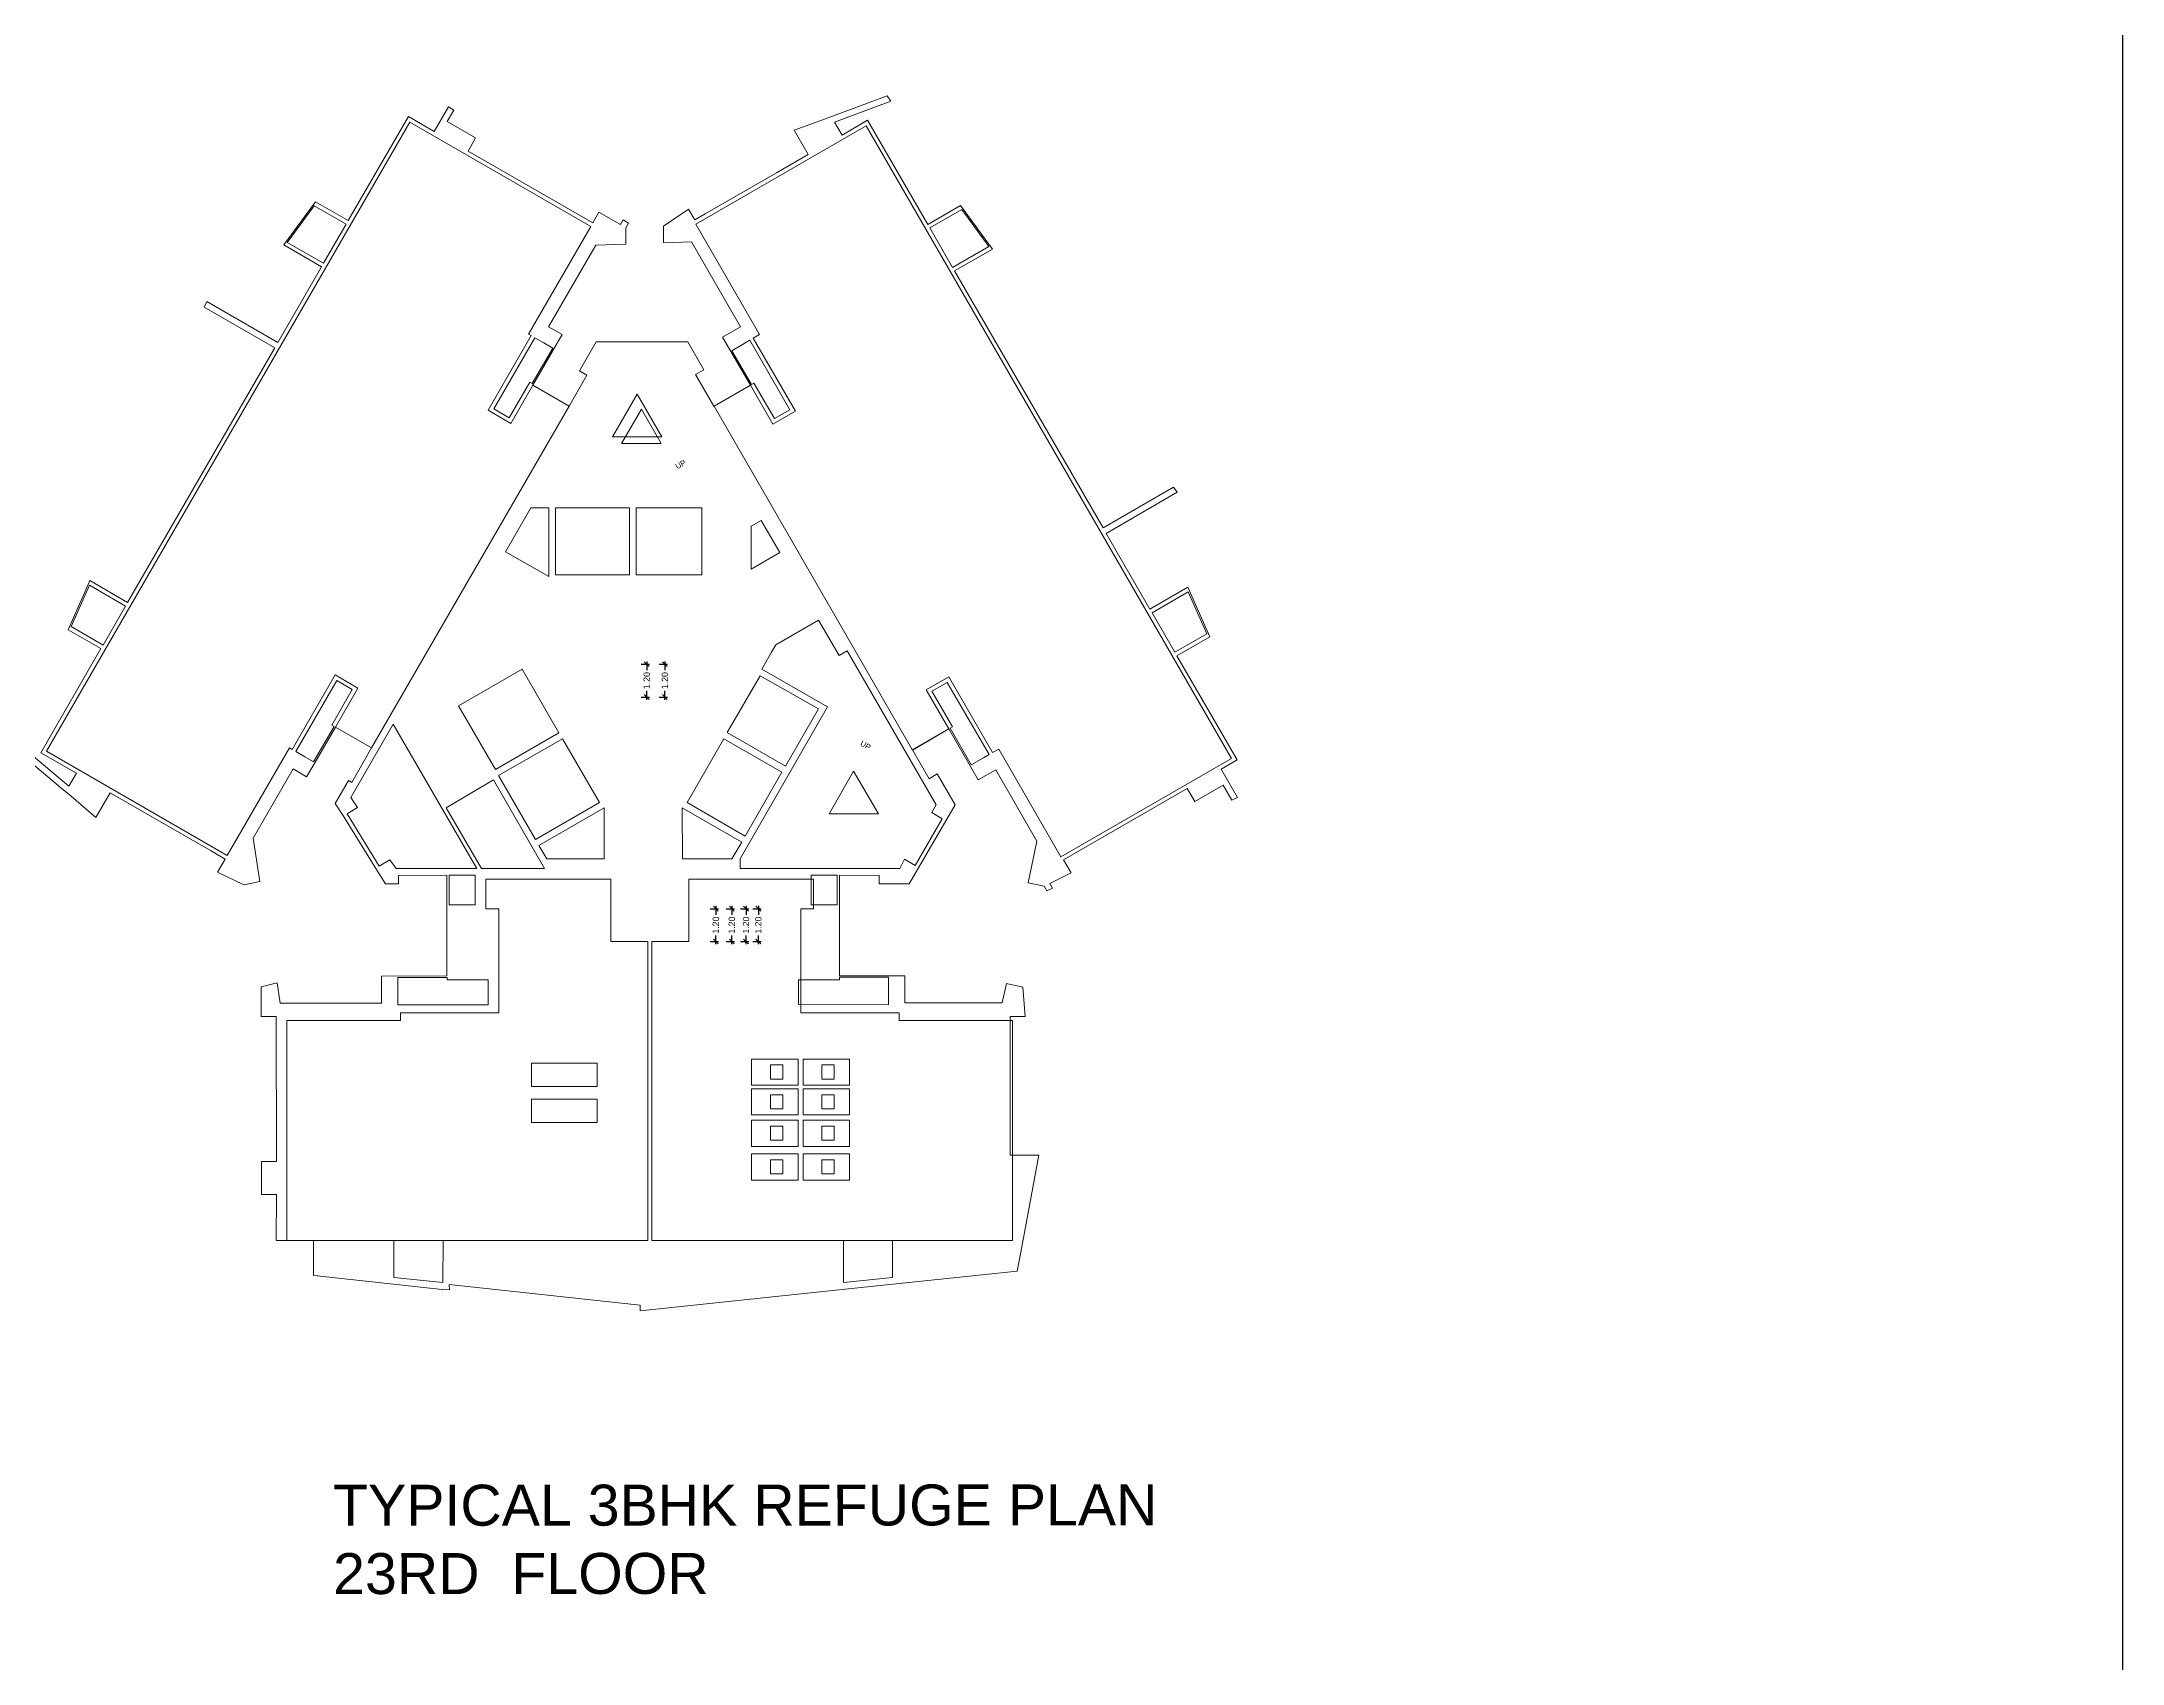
# Model space of a CAD drawing. Header units: metres. Extents: x 256329 to 886268, y -249371 to 355.
# Drawn here: x 281943.4 to 282019.5, y -414.4 to -355.1 of the extents above; entities that cross this region are included whole.
import ezdxf

# ---------------------------------------------------------------- set-up
doc = ezdxf.new("R2010")
doc.units = ezdxf.units.M
doc.header["$MEASUREMENT"] = 0
doc.header["$PDMODE"] = 35
doc.linetypes.add('CONTINOUS', pattern=[0])
doc.layers.get('0').update_dxf_attribs({"lineweight": 18})
doc.layers.get('Defpoints').update_dxf_attribs({"lineweight": 20})
doc.layers.add('A_TEXT', color=4, linetype='Continuous', lineweight=0, transparency=0.3)
for name, color, linetype, lineweight in [('BLK_1_FLR_28_BATH', 7, 'Continuous', 0), ('BLK_1_FLR_28_EXIT_WIDTH_DOOR', 7, 'Continuous', 0), ('BLK_1_FLR_28_LIFT_10', 7, 'Continuous', 0), ('BLK_1_FLR_28_LIFT_11', 7, 'Continuous', 0), ('BLK_1_FLR_28_LIFT_12', 7, 'Continuous', 0), ('BLK_1_FLR_28_LIFT_7', 7, 'Continuous', 0), ('BLK_1_FLR_28_LIFT_8', 7, 'Continuous', 0), ('BLK_1_FLR_28_LIFT_9', 7, 'Continuous', 0), ('BLK_1_FLR_28_UNITFA', 7, 'Continuous', 0)]:
    doc.layers.add(name, color=color, linetype=linetype, lineweight=lineweight)
for name, color, linetype in [('BLK_1_FLR_28_BLT_UP_AREA', 25, 'Continuous'), ('BLK_1_FLR_28_BLT_UP_AREA_DEDUCT', 25, 'Continuous'), ('BLK_1_FLR_28_CARPET_AREA', 25, 'Continuous'), ('BLK_1_FLR_28_FAR_AREA_DEDUCT', 7, 'Continuous'), ('BLK_1_FLR_28_WATER_CLOSET', 2, 'Continuous')]:
    doc.layers.add(name, color=color, linetype=linetype)
doc.layers.add('BLK_1_FLR_28_EXIT_WIDTH_STAIR', color=7, linetype='Continuous', plot=False)
doc.layers.add('SPA COMMENT', color=7, linetype='Continuous', true_color=0xeb0505)
doc.styles.add('Arial', font='arial.ttf')
doc.styles.get("Standard").update_dxf_attribs({"font": 'arial.ttf'})
doc.dimstyles.new('METRIC DIM', dxfattribs={"dimtxt": 0.23, "dimasz": 0.18, "dimexe": 0.1, "dimexo": 0.1, "dimgap": 0.09, "dimtad": 0, "dimzin": 0, "dimdsep": 46, "dimtxsty": 'Standard', "dimblk": 'OBLIQUE', "dimcen": 0, "dimdle": 0.1, "dimclrd": 147, "dimclre": 147, "dimclrt": 7, "dimadec": 0, "dimazin": 0, "dimtfac": 1, "dimtofl": 0, "dimtmove": 0, "dimatfit": 2, "dimfxl": 0.125, "dimtolj": 1, "dimtzin": 0, "dimarcsym": 0})

# ---------------------------------------------------------------- blocks, each defined once
blk = doc.blocks.new('_Oblique')
at = {"color": 0, "linetype": 'ByBlock', "lineweight": -2}
blk.add_line((-0.5, -0.5), (0.5, 0.5), dxfattribs=at)
blk = doc.blocks.new('*D100')
at = {"layer": 'BLK_1_FLR_28_EXIT_WIDTH_DOOR', "color": 147, "lineweight": -2, "transparency": 16777216}
for p, q in [((281967.873911, -386.802121), (281968.180974, -386.802121)), ((281968.080974, -386.702121), (281968.080974, -387.025421)), ((281967.873911, -388.003721), (281968.180974, -388.003721)), ((281968.080974, -388.103721), (281968.080974, -387.780421))]:
    blk.add_line(p, q, dxfattribs=at)
at = {"layer": 'Defpoints', "color": 0, "transparency": 16777216}
for p in [(281967.773911, -386.802121), (281967.773911, -388.003721), (281968.080974, -388.003721)]:
    blk.add_point(p, dxfattribs=at)
at = {"layer": 'BLK_1_FLR_28_EXIT_WIDTH_DOOR', "color": 147, "lineweight": -2, "transparency": 16777216, "xscale": 0.18, "yscale": 0.18, "zscale": 0.18}
for p, rotation in [((281968.080974, -386.802121), 90), ((281968.080974, -388.003721), 270)]:
    blk.add_blockref('_Oblique', p, dxfattribs=dict(at, rotation=rotation))
at = {"layer": 'BLK_1_FLR_28_EXIT_WIDTH_DOOR', "color": 7, "transparency": 16777216, "insert": (281968.080974, -387.402921), "char_height": 0.23, "attachment_point": 5, "rotation": 90}
blk.add_mtext('\\A1;1.20', dxfattribs=at)
blk = doc.blocks.new('*D101')
at = {"layer": 'BLK_1_FLR_28_EXIT_WIDTH_DOOR', "color": 147, "lineweight": -2, "transparency": 16777216}
for p, q in [((281968.458818, -386.802121), (281968.765882, -386.802121)), ((281968.665882, -386.702121), (281968.665882, -387.025421)), ((281968.458818, -388.003721), (281968.765882, -388.003721)), ((281968.665882, -388.103721), (281968.665882, -387.780421))]:
    blk.add_line(p, q, dxfattribs=at)
at = {"layer": 'Defpoints', "color": 0, "transparency": 16777216}
for p in [(281968.358818, -386.802121), (281968.358818, -388.003721), (281968.665882, -388.003721)]:
    blk.add_point(p, dxfattribs=at)
at = {"layer": 'BLK_1_FLR_28_EXIT_WIDTH_DOOR', "color": 147, "lineweight": -2, "transparency": 16777216, "xscale": 0.18, "yscale": 0.18, "zscale": 0.18}
for p, rotation in [((281968.665882, -386.802121), 90), ((281968.665882, -388.003721), 270)]:
    blk.add_blockref('_Oblique', p, dxfattribs=dict(at, rotation=rotation))
at = {"layer": 'BLK_1_FLR_28_EXIT_WIDTH_DOOR', "color": 7, "transparency": 16777216, "insert": (281968.665882, -387.402921), "char_height": 0.23, "attachment_point": 5, "rotation": 90}
blk.add_mtext('\\A1;1.20', dxfattribs=at)
blk = doc.blocks.new('*D102')
at = {"layer": 'BLK_1_FLR_28_EXIT_WIDTH_DOOR', "color": 147, "lineweight": -2, "transparency": 16777216}
for p, q in [((281968.979386, -386.802121), (281969.286449, -386.802121)), ((281969.186449, -386.702121), (281969.186449, -387.025421)), ((281968.979386, -388.003721), (281969.286449, -388.003721)), ((281969.186449, -388.103721), (281969.186449, -387.780421))]:
    blk.add_line(p, q, dxfattribs=at)
at = {"layer": 'Defpoints', "color": 0, "transparency": 16777216}
for p in [(281968.879386, -386.802121), (281968.879386, -388.003721), (281969.186449, -388.003721)]:
    blk.add_point(p, dxfattribs=at)
at = {"layer": 'BLK_1_FLR_28_EXIT_WIDTH_DOOR', "color": 147, "lineweight": -2, "transparency": 16777216, "xscale": 0.18, "yscale": 0.18, "zscale": 0.18}
for p, rotation in [((281969.186449, -386.802121), 90), ((281969.186449, -388.003721), 270)]:
    blk.add_blockref('_Oblique', p, dxfattribs=dict(at, rotation=rotation))
at = {"layer": 'BLK_1_FLR_28_EXIT_WIDTH_DOOR', "color": 7, "transparency": 16777216, "insert": (281969.186449, -387.402921), "char_height": 0.23, "attachment_point": 5, "rotation": 90}
blk.add_mtext('\\A1;1.20', dxfattribs=at)
blk = doc.blocks.new('*D103')
at = {"layer": 'BLK_1_FLR_28_EXIT_WIDTH_DOOR', "color": 147, "lineweight": -2, "transparency": 16777216}
for p, q in [((281969.429765, -386.802121), (281969.736828, -386.802121)), ((281969.636828, -386.702121), (281969.636828, -387.025421)), ((281969.429765, -388.003721), (281969.736828, -388.003721)), ((281969.636828, -388.103721), (281969.636828, -387.780421))]:
    blk.add_line(p, q, dxfattribs=at)
at = {"layer": 'Defpoints', "color": 0, "transparency": 16777216}
for p in [(281969.329765, -386.802121), (281969.329765, -388.003721), (281969.636828, -388.003721)]:
    blk.add_point(p, dxfattribs=at)
at = {"layer": 'BLK_1_FLR_28_EXIT_WIDTH_DOOR', "color": 147, "lineweight": -2, "transparency": 16777216, "xscale": 0.18, "yscale": 0.18, "zscale": 0.18}
for p, rotation in [((281969.636828, -386.802121), 90), ((281969.636828, -388.003721), 270)]:
    blk.add_blockref('_Oblique', p, dxfattribs=dict(at, rotation=rotation))
at = {"layer": 'BLK_1_FLR_28_EXIT_WIDTH_DOOR', "color": 7, "transparency": 16777216, "insert": (281969.636828, -387.402921), "char_height": 0.23, "attachment_point": 5, "rotation": 90}
blk.add_mtext('\\A1;1.20', dxfattribs=at)
blk = doc.blocks.new('*D104')
at = {"layer": 'BLK_1_FLR_28_EXIT_WIDTH_STAIR', "color": 147, "lineweight": -2, "transparency": 16777216}
for p, q in [((281966.006323, -377.853242), (281966.313387, -377.853242)), ((281966.213387, -377.753242), (281966.213387, -378.076542)), ((281966.006323, -379.054842), (281966.313387, -379.054842)), ((281966.213387, -379.154842), (281966.213387, -378.831542))]:
    blk.add_line(p, q, dxfattribs=at)
at = {"layer": 'Defpoints', "color": 0, "transparency": 16777216}
for p in [(281965.906323, -377.853242), (281965.906323, -379.054842), (281966.213387, -379.054842)]:
    blk.add_point(p, dxfattribs=at)
at = {"layer": 'BLK_1_FLR_28_EXIT_WIDTH_STAIR', "color": 147, "lineweight": -2, "transparency": 16777216, "xscale": 0.18, "yscale": 0.18, "zscale": 0.18}
for p, rotation in [((281966.213387, -377.853242), 90), ((281966.213387, -379.054842), 270)]:
    blk.add_blockref('_Oblique', p, dxfattribs=dict(at, rotation=rotation))
at = {"layer": 'BLK_1_FLR_28_EXIT_WIDTH_STAIR', "color": 7, "transparency": 16777216, "insert": (281966.213387, -378.454042), "char_height": 0.23, "attachment_point": 5, "rotation": 90}
blk.add_mtext('\\A1;1.20', dxfattribs=at)
blk = doc.blocks.new('*D105')
at = {"layer": 'BLK_1_FLR_28_EXIT_WIDTH_STAIR', "color": 147, "lineweight": -2, "transparency": 16777216}
for p, q in [((281965.345378, -377.853242), (281965.652441, -377.853242)), ((281965.552441, -377.753242), (281965.552441, -378.076542)), ((281965.345378, -379.054842), (281965.652441, -379.054842)), ((281965.552441, -379.154842), (281965.552441, -378.831542))]:
    blk.add_line(p, q, dxfattribs=at)
at = {"layer": 'Defpoints', "color": 0, "transparency": 16777216}
for p in [(281965.245378, -377.853242), (281965.245378, -379.054842), (281965.552441, -379.054842)]:
    blk.add_point(p, dxfattribs=at)
at = {"layer": 'BLK_1_FLR_28_EXIT_WIDTH_STAIR', "color": 147, "lineweight": -2, "transparency": 16777216, "xscale": 0.18, "yscale": 0.18, "zscale": 0.18}
for p, rotation in [((281965.552441, -377.853242), 90), ((281965.552441, -379.054842), 270)]:
    blk.add_blockref('_Oblique', p, dxfattribs=dict(at, rotation=rotation))
at = {"layer": 'BLK_1_FLR_28_EXIT_WIDTH_STAIR', "color": 7, "transparency": 16777216, "insert": (281965.552441, -378.454042), "char_height": 0.23, "attachment_point": 5, "rotation": 90}
blk.add_mtext('\\A1;1.20', dxfattribs=at)

msp = doc.modelspace()

# ---------------------------------------------------------------- linework, layer by layer
at = {"color": 5, "linetype": 'CONTINOUS', "elevation": 0.042641}
for points in [[(281964.303595, -369.534114), (281965.200404, -367.973431)], [(281966.103595, -369.534114), (281965.200404, -367.973431)], [(281966.103595, -369.534114), (281964.303595, -369.534114)], [(281972.225292, -383.329832), (281973.122102, -381.769149)], [(281974.025292, -383.329832), (281973.122102, -381.769149)], [(281974.025292, -383.329832), (281972.225292, -383.329832)]]:
    msp.add_lwpolyline(points, close=True, dxfattribs=at)
at = {"layer": 'BLK_1_FLR_28_BATH', "color": 3, "linetype": 'ByBlock', "lineweight": 9}
for points in [[(281969.390507, -393.264952), (281971.092307, -393.264952), (281971.092307, -392.311115), (281969.390507, -392.311115)], [(281971.273909, -393.264952), (281972.975709, -393.264952), (281972.975709, -392.311115), (281971.273909, -392.311115)], [(281969.390507, -394.350821), (281971.092307, -394.350821), (281971.092307, -393.396985), (281969.390507, -393.396985)], [(281971.273909, -394.350821), (281972.975709, -394.350821), (281972.975709, -393.396985), (281971.273909, -393.396985)], [(281969.390507, -395.500427), (281971.092307, -395.500427), (281971.092307, -394.54659), (281969.390507, -394.54659)], [(281971.273909, -395.500427), (281972.975709, -395.500427), (281972.975709, -394.54659), (281971.273909, -394.54659)], [(281969.390507, -396.732653), (281971.092307, -396.732653), (281971.092307, -395.778816), (281969.390507, -395.778816)], [(281971.273909, -396.732653), (281972.975709, -396.732653), (281972.975709, -395.778816), (281971.273909, -395.778816)]]:
    msp.add_lwpolyline(points, close=True, dxfattribs=at)
at = {"layer": 'BLK_1_FLR_28_BLT_UP_AREA', "color": 14, "linetype": 'ByBlock', "lineweight": 9, "elevation": 0.042641}
msp.add_lwpolyline([(281942.299873, -380.837844), (281944.104995, -382.361436), (281944.104995, -382.361436), (281944.492387, -382.68841), (281945.404326, -383.460638), (281945.925374, -382.559632), (281949.590585, -384.675326), (281950.130959, -384.987335), (281949.855857, -385.463789), (281950.808071, -385.923721), (281951.396236, -385.805232), (281951.15256, -384.221989), (281952.619545, -381.681723), (281953.109241, -381.976866), (281953.405681, -381.46342), (281954.161561, -380.155043), (281955.486315, -380.919947), (281954.760389, -382.177146), (281954.640329, -382.107897), (281954.157032, -382.945801), (281954.461878, -383.418007), (281955.639813, -385.334292), (281955.999355, -385.891547), (281956.473769, -385.891545), (281956.473769, -385.582657), (281958.246068, -385.580387), (281958.246069, -386.816536), (281958.246073, -389.264135), (281955.851797, -389.268782), (281955.851806, -390.257016), (281952.145675, -390.257069), (281952.035568, -389.518658), (281951.447142, -389.658466, -0.002903), (281951.451519, -390.753561), (281952.001507, -390.75356), (281952.006794, -396.049805), (281951.455136, -396.04981), (281951.455146, -397.257411), (281952.006124, -397.257407), (281952.001507, -398.951909), (281953.36571, -398.951909), (281953.36571, -400.227195), (281953.515582, -400.244529), (281953.494363, -400.240773), (281958.075407, -400.733516), (281958.096749, -400.735783), (281958.337206, -400.751774), (281958.326676, -400.55926), (281965.307647, -401.312124), (281965.307647, -401.523802), (281973.274285, -400.680404), (281979.108681, -400.063682), (281979.236391, -399.371923), (281979.890551, -395.822314), (281978.844404, -395.822323), (281978.844362, -390.75356), (281979.394394, -390.75356), (281979.314097, -389.675465), (281978.711824, -389.539006), (281978.55928, -390.252451), (281974.994692, -390.252452), (281974.994692, -389.260527), (281972.599844, -389.264135), (281972.599852, -385.580116), (281974.057229, -385.58097), (281974.057052, -385.887029), (281975.157179, -385.887195), (281976.834896, -382.997311), (281976.182812, -381.867688), (281975.879691, -382.042667), (281975.270185, -380.987754), (281976.604741, -380.21748), (281977.682739, -382.083954), (281978.321183, -381.71542), (281979.827718, -384.325491), (281979.502558, -385.851229), (281980.088966, -385.978139), (281980.186157, -386.152936), (281980.394609, -386.049651), (281980.296081, -385.877031), (281981.078668, -385.493905), (281980.802797, -385.015939), (281985.325543, -382.406715), (281985.599923, -382.882003), (281986.639109, -382.282039), (281986.956492, -382.831908), (281987.163149, -382.729745), (281986.797967, -382.097137), (281986.564678, -381.69284), (281987.145389, -381.355811), (281984.946549, -377.54489), (281986.145964, -376.852494), (281985.345793, -375.039465), (281983.961531, -375.838558), (281982.360817, -373.066741), (281984.953781, -371.559303), (281984.817521, -371.372647), (281982.246081, -372.867401), (281976.817195, -363.461459), (281978.20173, -362.662428), (281977.032246, -361.062715), (281975.832473, -361.754041), (281973.633923, -357.944179), (281972.696507, -358.485061), (281972.416225, -358.010455), (281974.486196, -357.240646), (281974.345944, -357.047413), (281972.052307, -357.900343), (281970.945562, -358.310236), (281971.458635, -359.199274), (281970.297024, -359.86877), (281967.691096, -361.373011), (281967.307943, -361.594141), (281967.079073, -361.196126), (281966.16216, -361.824709), (281966.16216, -362.424709), (281967.185446, -362.3967), (281968.979612, -365.500332), (281968.328235, -365.877461), (281968.53453, -366.235213), (281968.534585, -366.234086), (281969.345909, -367.639042), (281968.008716, -368.411174), (281967.341421, -367.251613), (281967.644556, -367.076626), (281967.057611, -366.059845), (281963.707746, -366.059918), (281963.098068, -367.116866), (281963.366208, -367.271537), (281962.71108, -368.406257), (281961.386274, -367.641378), (281962.106584, -366.395789), (281962.455749, -365.787564), (281961.96058, -365.501661), (281963.687246, -362.512172), (281964.78408, -362.482063), (281964.785664, -361.881525), (281964.88561, -361.708289), (281964.693062, -361.583576), (281964.589814, -361.760706), (281963.804136, -361.305603), (281963.577368, -361.70031), (281959.017747, -359.071312), (281959.293942, -358.592949), (281958.255768, -357.993701), (281958.500296, -357.570169), (281958.3012, -357.455201), (281957.781663, -358.35506), (281956.833396, -357.807592), (281954.633385, -361.618109), (281953.433135, -360.925283), (281952.273662, -362.507514), (281953.658392, -363.306841), (281952.058023, -366.077907), (281949.460029, -364.577883), (281949.366785, -364.789632), (281951.943483, -366.277343), (281946.56358, -375.595274), (281945.179183, -374.795512), (281945.117405, -374.935698), (281944.387581, -376.591226), (281945.588599, -377.28401), (281943.388668, -381.094462), (281944.69036, -381.845985), (281944.415366, -382.322426), (281942.396497, -380.618423)], format="xyb", dxfattribs=at)
at = {"layer": 'BLK_1_FLR_28_BLT_UP_AREA_DEDUCT', "color": 14, "linetype": 'ByBlock', "lineweight": 9}
for points, elevation in [([(281953.388058, -361.071597), (281954.558506, -361.747593), (281953.733422, -363.177054), (281952.404453, -362.413863)], 0.042641), ([(281975.906734, -361.884633), (281977.077699, -361.208291), (281978.069122, -362.564313), (281976.74183, -363.330865)], 0.042641), ([(281961.458273, -365.902728), (281961.791867, -366.092092), (281961.789634, -366.096046), (281962.112882, -366.282674), (281961.363003, -367.582045), (281961.276106, -367.53184), (281960.526258, -368.830966), (281959.955751, -368.501579)], 0.042641), ([(281968.662714, -366.378298), (281969.112521, -366.115246), (281969.112743, -366.11571), (281969.319668, -365.996259), (281970.787441, -368.538869), (281970.224908, -368.863873), (281969.473712, -367.562984), (281969.386674, -367.613243)], 0.042641), ([(281965.35755, -368.521522), (281966.084361, -369.779935), (281964.631138, -369.780415)], 0.042641), ([(281960.382896, -373.73732), (281961.308448, -372.135527), (281961.968876, -372.135362), (281961.969504, -374.642636)], 0.042641), ([(281964.920517, -374.581424), (281962.219904, -374.581424), (281962.219904, -372.1321), (281964.920517, -372.1321)], 0.042641), ([(281967.569904, -374.580086), (281965.169291, -374.580086), (281965.169291, -372.130686), (281967.569904, -372.130686)], 0.042641), ([(281969.376106, -372.79991), (281969.736003, -372.592024), (281970.417489, -373.769507), (281969.372248, -374.373202)], 0.042641), ([(281944.492892, -376.478293), (281945.163243, -374.955982), (281946.488263, -375.725075), (281945.663173, -377.154145)], 0.042641), ([(281984.036182, -375.967839), (281985.362769, -375.200736), (281986.041519, -376.738682), (281984.871156, -377.414291)], 0.042641), ([(281960.990786, -378.031319), (281958.664582, -379.3742), (281960.014467, -381.712535), (281962.343231, -380.368176)], 0.124096), ([(281969.706689, -378.278417), (281971.833782, -379.491853), (281970.624397, -381.58867), (281968.491417, -380.357065)], 0.159639), ([(281952.715915, -381.050739), (281954.211003, -378.451756), (281954.781513, -378.781136), (281954.031365, -380.080076), (281954.118296, -380.130222), (281953.367606, -381.43011), (281953.043376, -381.243353), (281953.045061, -381.240392)], 0.042641), ([(281975.985036, -378.843098), (281976.547769, -378.518438), (281978.075083, -381.163879), (281977.866833, -381.284044), (281977.866819, -381.283551), (281977.425518, -381.53826), (281976.649422, -380.194098), (281976.736025, -380.144108)], 0.042641), ([(281954.591561, -383.335822), (281954.966677, -383.097564), (281954.727128, -382.735041), (281956.275914, -380.052193), (281959.33184, -385.3317), (281956.38202, -385.332438), (281956.148926, -385.010153), (281955.769012, -385.251322)], 0.042641), ([(281960.134343, -381.931999), (281962.472678, -380.582114), (281963.822563, -382.920449), (281961.484228, -384.270334)], 0.042641), ([(281967.026429, -382.91603), (281968.37839, -380.578894), (281970.499703, -381.804672), (281969.147742, -384.141808)], 0.042641), ([(281958.219406, -383.105133), (281959.94228, -382.089244), (281961.813463, -385.328779), (281959.50504, -385.33092)], 0.124096), ([(281961.609218, -384.486847), (281963.996746, -383.108563), (281963.996924, -384.982427), (281961.895423, -384.982626)], 0.042641), ([(281966.854743, -383.109924), (281969.028948, -384.364405), (281968.669312, -384.981108), (281966.855225, -384.981574)], 0.042641), ([(281958.325299, -386.665523), (281959.276147, -386.665528), (281959.276147, -385.580386), (281958.326211, -385.580386)], 0.042641), ([(281972.520354, -385.578754), (281971.569502, -385.578754), (281971.569502, -386.664905), (281972.520354, -386.664905)], 0.085282), ([(281956.451796, -389.321913), (281958.246892, -389.32178), (281958.246892, -389.411581), (281959.746704, -389.411581), (281959.746704, -390.322902), (281956.451596, -390.323486)], 0.042641), ([(281971.099215, -389.411579), (281971.099215, -390.313649), (281974.394699, -390.325311), (281974.394692, -389.311597), (281972.599026, -389.311597), (281972.599026, -389.411579)], 0.042641), ([(281956.301507, -398.951909), (281958.100451, -398.951802), (281958.096059, -400.484593), (281956.301365, -400.294886)], 0.042641), ([(281972.74547, -398.951946), (281974.544412, -398.951911), (281974.544553, -400.294884), (281972.750064, -400.486224)], 0.042641)]:
    msp.add_lwpolyline(points, close=True, dxfattribs=dict(at, elevation=elevation))
at = {"layer": 'BLK_1_FLR_28_CARPET_AREA', "color": 14, "linetype": 'ByBlock', "lineweight": 9}
for points in [[(281964.386319, -388.007015), (281965.587561, -388.007022), (281965.587654, -398.944507), (281961.716369, -398.944507), (281952.391134, -398.944498), (281952.391123, -390.895916), (281956.541203, -390.893389), (281956.541203, -390.615519), (281960.136319, -390.615519), (281960.136319, -389.404198), (281960.136319, -386.957015), (281960.136319, -386.807015), (281959.665763, -386.806978), (281959.665763, -385.723002), (281964.236297, -385.723), (281964.236297, -388.007015), (281964.386319, -388.006988)], [(281966.938732, -388.007015), (281965.73749, -388.007022), (281965.737397, -398.944507), (281969.608682, -398.944507), (281978.933917, -398.944498), (281978.933928, -390.895916), (281974.783848, -390.893389), (281974.783848, -390.615519), (281971.188732, -390.615519), (281971.188732, -389.404198), (281971.188732, -386.957015), (281971.188732, -386.807015), (281971.659288, -386.806978), (281971.659288, -385.723002), (281967.088755, -385.723), (281967.088755, -388.007015), (281966.938732, -388.006988)]]:
    msp.add_lwpolyline(points, close=True, dxfattribs=at)
at = {"layer": 'BLK_1_FLR_28_FAR_AREA_DEDUCT', "color": 14, "linetype": 'ByBlock', "lineweight": 9, "elevation": 0.042641}
for points in [[(281962.71108, -368.406257), (281961.385574, -367.64133), (281960.584187, -369.037432), (281959.749957, -368.555838), (281961.325227, -365.827116), (281961.227447, -365.771611), (281963.503247, -361.828867), (281956.888298, -358.012498), (281943.593722, -381.039644), (281950.207586, -384.854355), (281952.481073, -380.916978), (281952.578181, -380.973136), (281954.153536, -378.245164), (281954.986388, -378.726012), (281954.161816, -380.15528), (281955.486263, -380.920036)], [(281975.277373, -381.001768), (281976.604741, -380.21748), (281975.780659, -378.788925), (281976.602847, -378.314794), (281978.204176, -381.08921), (281978.430109, -380.958841), (281980.704539, -384.89915), (281986.939956, -381.299935), (281973.576033, -358.149535), (281967.342828, -361.747748), (281969.676389, -365.790155), (281969.44952, -365.921119), (281970.992719, -368.594823), (281970.170712, -369.069267), (281969.345028, -367.63955), (281968.018515, -368.405516)], [(281969.758246, -378.029228), (281970.117631, -377.409914), (281970.275016, -377.138357), (281971.835534, -376.239144), (281972.588779, -377.532881), (281972.888465, -377.359927), (281976.141597, -382.996978), (281975.97619, -383.283253), (281976.363938, -383.512554), (281975.371799, -385.215522), (281974.981809, -384.991005), (281974.811855, -385.329832), (281968.969724, -385.331294), (281968.969636, -384.981294), (281972.16636, -379.41816)]]:
    msp.add_lwpolyline(points, close=True, dxfattribs=at)
at = {"layer": 'BLK_1_FLR_28_LIFT_10', "color": 1, "linetype": 'ByBlock', "lineweight": 9, "elevation": 0.042641}
msp.add_lwpolyline([(281967.026429, -382.91603), (281968.37839, -380.578894), (281970.499703, -381.804672), (281969.147742, -384.141808)], close=True, dxfattribs=at)
at = {"layer": 'BLK_1_FLR_28_LIFT_11', "color": 1, "linetype": 'ByBlock', "lineweight": 9, "elevation": 0.042641}
msp.add_lwpolyline([(281960.134343, -381.931999), (281962.472678, -380.582114), (281963.822563, -382.920449), (281961.484228, -384.270334)], close=True, dxfattribs=at)
at = {"layer": 'BLK_1_FLR_28_LIFT_12', "color": 2, "linetype": 'ByBlock', "lineweight": 9, "elevation": 0.124096}
msp.add_lwpolyline([(281960.990786, -378.031319), (281958.664582, -379.3742), (281960.014467, -381.712535), (281962.343231, -380.368176)], close=True, dxfattribs=at)
at = {"layer": 'BLK_1_FLR_28_LIFT_7', "color": 1, "linetype": 'ByBlock', "lineweight": 9, "elevation": 0.042641}
msp.add_lwpolyline([(281964.920517, -374.581424), (281962.219904, -374.581424), (281962.219904, -372.1321), (281964.920517, -372.1321)], close=True, dxfattribs=at)
at = {"layer": 'BLK_1_FLR_28_LIFT_8', "color": 1, "linetype": 'ByBlock', "lineweight": 9, "elevation": 0.042641}
msp.add_lwpolyline([(281967.569904, -374.580086), (281965.169291, -374.580086), (281965.169291, -372.130686), (281967.569904, -372.130686)], close=True, dxfattribs=at)
at = {"layer": 'BLK_1_FLR_28_LIFT_9', "color": 1, "linetype": 'ByBlock', "lineweight": 9, "elevation": 0.159639}
msp.add_lwpolyline([(281969.706689, -378.278417), (281971.833782, -379.491853), (281970.624397, -381.58867), (281968.491417, -380.357065)], close=True, dxfattribs=at)
at = {"layer": 'BLK_1_FLR_28_UNITFA', "color": 5}
for points in [[(281963.737564, -392.456852), (281961.331482, -392.456852), (281961.331482, -393.307574), (281963.737564, -393.307574)], [(281963.737564, -393.77878), (281961.331482, -393.77878), (281961.331482, -394.629503), (281963.737564, -394.629503)]]:
    msp.add_lwpolyline(points, close=True, dxfattribs=at)
at = {"layer": 'BLK_1_FLR_28_WATER_CLOSET', "color": 3, "linetype": 'ByBlock', "lineweight": 9}
for points in [[(281970.079313, -392.522675), (281970.531912, -392.522675), (281970.531912, -393.039035), (281970.079313, -393.039035)], [(281971.962716, -392.522675), (281972.415314, -392.522675), (281972.415314, -393.039035), (281971.962716, -393.039035)], [(281970.079313, -393.608544), (281970.531912, -393.608544), (281970.531912, -394.124904), (281970.079313, -394.124904)], [(281971.962716, -393.608544), (281972.415314, -393.608544), (281972.415314, -394.124904), (281971.962716, -394.124904)], [(281970.079313, -394.75815), (281970.531912, -394.75815), (281970.531912, -395.27451), (281970.079313, -395.27451)], [(281971.962716, -394.75815), (281972.415314, -394.75815), (281972.415314, -395.27451), (281971.962716, -395.27451)], [(281970.079313, -395.990376), (281970.531912, -395.990376), (281970.531912, -396.506736), (281970.079313, -396.506736)], [(281971.962716, -395.990376), (281972.415314, -395.990376), (281972.415314, -396.506736), (281971.962716, -396.506736)]]:
    msp.add_lwpolyline(points, close=True, dxfattribs=at)
at = {"layer": 'SPA COMMENT'}
msp.add_lwpolyline([(282019.533834, -923.457838), (281905.092794, -923.457838), (281905.092794, 21.834427), (282019.533834, 21.834427)], close=True, dxfattribs=at)

# ---------------------------------------------------------------- texts
at = {"layer": 'A_TEXT', "lineweight": 0, "attachment_point": 7, "style": 'Arial'}
for s, insert, char_height, width, rotation in [('\\pxi2.2673,qc;UP', (281965.543587, -371.325486, 0.042641), 0.2, 2.485498, 28.12797722), ('\\pxi2.2673,qc;UP', (281972.233899, -380.173221, 0.042641), 0.2, 2.485498, 329.99450982), ('TYPICAL 3BHK REFUGE PLAN \\P23RD  FLOOR', (281954.080139, -411.909811, 0.774979), 1.5, 38.917378, 0.03230508)]:
    msp.add_mtext(s, dxfattribs=dict(at, insert=insert, char_height=char_height, width=width, rotation=rotation))

# ---------------------------------------------------------------- dimensions: what is measured, and where the dimension line sits
at = {"layer": 'BLK_1_FLR_28_EXIT_WIDTH_DOOR', "color": 1}
for base, p1, p2, picture, middle in [((281968.080974, -388.003721), (281967.773911, -386.802121), (281967.773911, -388.003721), '*D100', (281968.080974, -387.402921)), ((281968.665882, -388.003721), (281968.358818, -386.802121), (281968.358818, -388.003721), '*D101', (281968.665882, -387.402921)), ((281969.186449, -388.003721), (281968.879386, -386.802121), (281968.879386, -388.003721), '*D102', (281969.186449, -387.402921)), ((281969.636828, -388.003721), (281969.329765, -386.802121), (281969.329765, -388.003721), '*D103', (281969.636828, -387.402921))]:
    dim = msp.add_linear_dim(base=base, p1=p1, p2=p2, angle=90, dimstyle='METRIC DIM', override={"dimfxl": 0.18}, dxfattribs=at)
    dim.commit()
    dim.dimension.update_dxf_attribs({"geometry": picture, "text_midpoint": middle})
at = {"layer": 'BLK_1_FLR_28_EXIT_WIDTH_STAIR', "color": 7}
for base, p1, p2, picture, middle in [((281965.552441, -379.054842), (281965.245378, -377.853242), (281965.245378, -379.054842), '*D105', (281965.552441, -378.454042)), ((281966.213387, -379.054842), (281965.906323, -377.853242), (281965.906323, -379.054842), '*D104', (281966.213387, -378.454042))]:
    dim = msp.add_linear_dim(base=base, p1=p1, p2=p2, angle=90, dimstyle='METRIC DIM', override={"dimfxl": 0.18}, dxfattribs=at)
    dim.commit()
    dim.dimension.update_dxf_attribs({"geometry": picture, "text_midpoint": middle})

doc.saveas('drawing.dxf')
